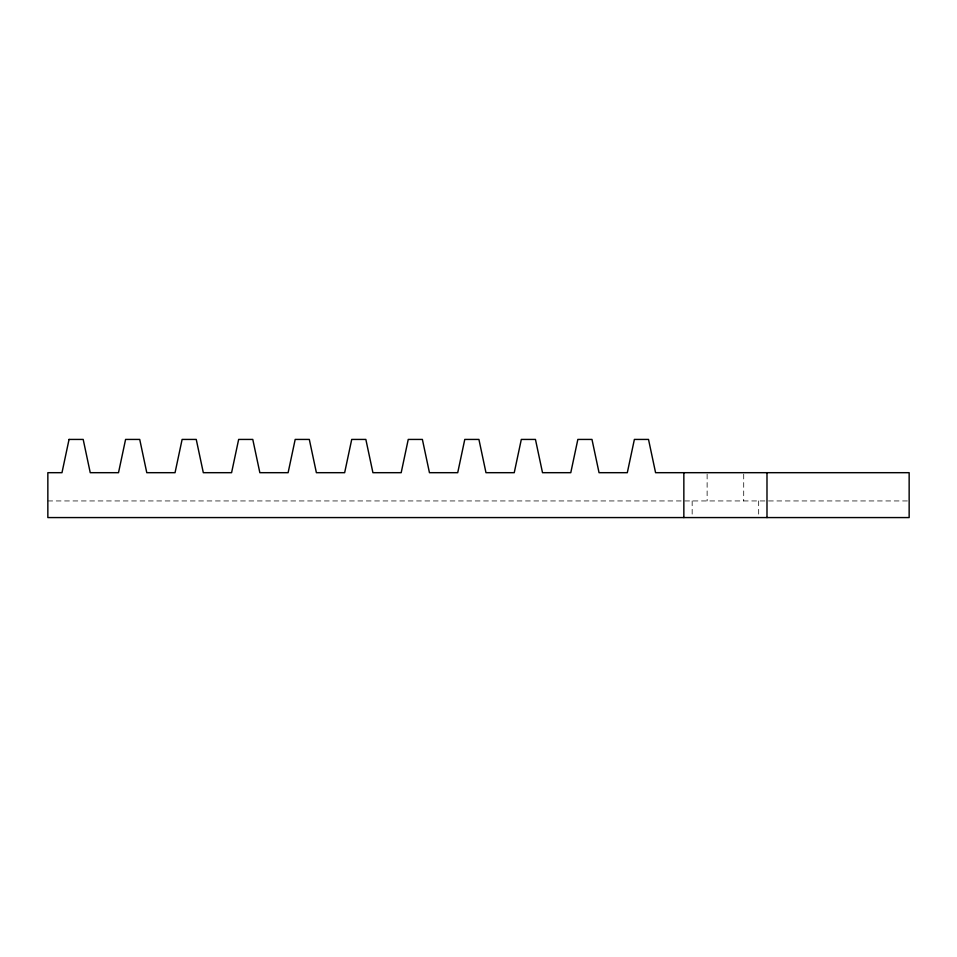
<?xml version="1.0" encoding="UTF-8"?>
<svg xmlns="http://www.w3.org/2000/svg" width="957" height="957" viewBox="0 0 957 957"><rect width="100%" height="100%" fill="white"/><g stroke="black" fill="none" stroke-linecap="round" stroke-linejoin="round"><path stroke-width="0.72" stroke-dasharray="4.79 3.59" d="M47.85 500.942L907.655 500.942M758.674 500.942L758.674 516.194M743.709 474.17L743.709 500.942M707.127 474.17L707.127 500.942M692.162 500.942L692.162 516.194"/><path stroke-width="1.44" d="M766.988 472.686L766.988 517.57M683.848 472.686L683.848 517.57M69.048 439.43L61.978 472.686L47.85 472.686L47.85 517.57L909.15 517.57L909.15 472.686L655.581 472.686L648.511 439.43L634.383 439.43L627.313 472.686L599.046 472.686L591.976 439.43L577.849 439.43L570.779 472.686L542.511 472.686L535.453 439.43L521.314 439.43L514.244 472.686L485.977 472.686L478.919 439.43L464.779 439.43L457.721 472.686L429.454 472.686L422.384 439.43L408.244 439.43L401.186 472.686L372.919 472.686L365.849 439.43L351.721 439.43L344.652 472.686L316.384 472.686L309.314 439.43L295.187 439.43L288.117 472.686L259.849 472.686L252.78 439.43L238.652 439.43L231.582 472.686L203.315 472.686L196.245 439.43L182.117 439.43L175.047 472.686L146.78 472.686L139.722 439.43L125.582 439.43L118.512 472.686L90.245 472.686L83.187 439.43L69.048 439.43"/></g></svg>
